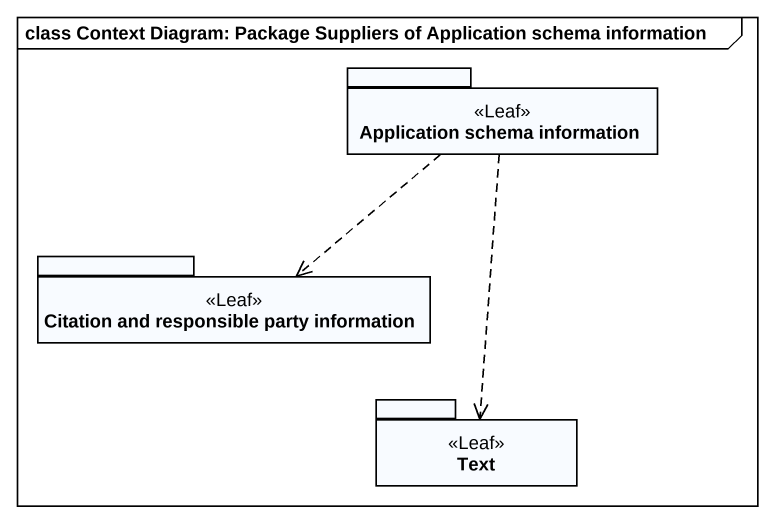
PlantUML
@startuml
mainframe class Context Diagram: Package Suppliers of Application schema information
package "Application schema information" as Application_schema <<Leaf>> {
}
package "Citation and responsible party information" as Citation_and_responsible <<Leaf>> {
}
package Text <<Leaf>> {
}
Application_schema ..> Citation_and_responsible
Application_schema ..> Text
@enduml
